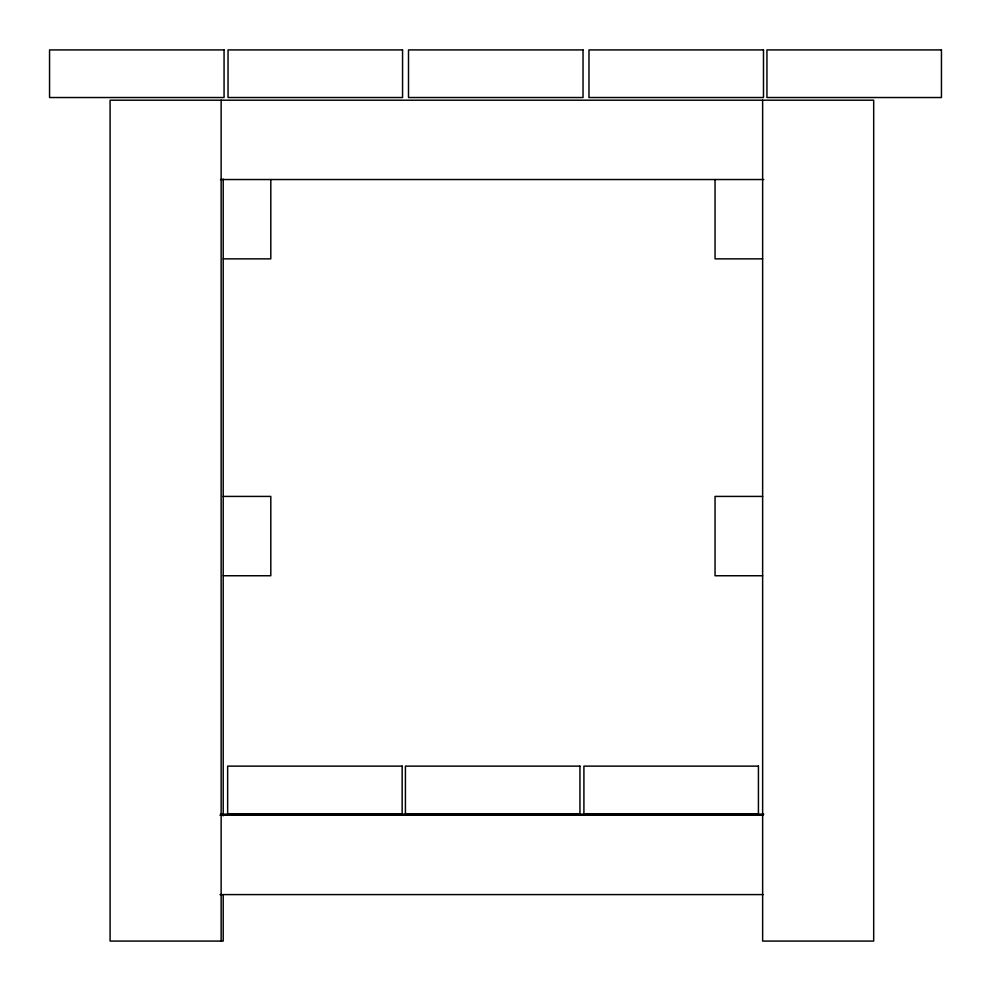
<?xml version="1.0" encoding="UTF-8"?>
<svg xmlns="http://www.w3.org/2000/svg" width="991" height="991" viewBox="0 0 991 991"><rect width="100%" height="100%" fill="white"/><g stroke="black" fill="none" stroke-linecap="round" stroke-linejoin="round"><path stroke-width="1.49" d="M220.498 179.532L763.801 179.532M223.21 258.862L270.803 258.862L270.803 179.532M762.636 258.862L715.044 258.862L715.044 179.532M223.21 496.417L270.803 496.417L270.803 575.746L223.21 575.746M762.636 496.417L715.044 496.417L715.044 575.746L762.636 575.746M220.498 814.144L763.801 814.144M219.99 815.259L763.281 815.259M219.99 894.588L763.281 894.588M762.636 100.202L762.636 941.078L873.69 941.078L873.69 100.202L110.088 100.202L110.088 941.078L223.21 941.078L223.21 894.7M223.21 179.037L223.21 815.866M221.142 100.202L221.142 941.078M224.065 49.922L49.55 49.922L49.55 97.527L224.065 97.527L224.065 49.922M402.557 49.922L228.041 49.922L228.041 97.527L402.557 97.527L402.557 49.922M583.03 49.922L408.503 49.922L408.503 97.527L583.03 97.527L583.03 49.922M763.491 49.922L588.976 49.922L588.976 97.527L763.491 97.527L763.491 49.922M941.45 49.922L766.935 49.922L766.935 97.527L941.45 97.527L941.45 49.922M402.16 766.13L227.645 766.13L227.645 813.735L402.16 813.735L402.16 766.13M579.946 766.13L405.418 766.13L405.418 813.735L579.946 813.735L579.946 766.13M758.425 766.13L583.91 766.13L583.91 813.735L758.425 813.735L758.425 766.13"/></g></svg>
